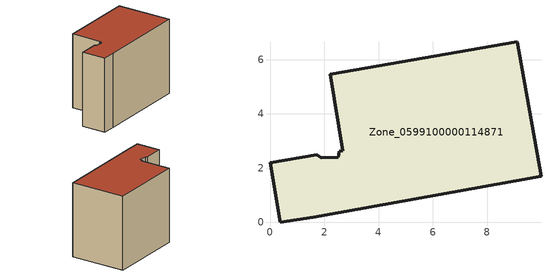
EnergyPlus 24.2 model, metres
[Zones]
Zone_0599100000114871
 floor ground (C_G): 2.55,2.63 2.69,2.65 2.23,5.46 9.12,6.67 9.99,1.7 1.59,0.19 0.37,0 0,2.21 1.73,2.49 1.88,2.38 2.52,2.41 z0
 wall outside (C_F): 0,2.21 0.37,0 1.59,0.19 9.99,1.7 9.12,6.67 2.23,5.46 2.69,2.65 2.55,2.63 2.52,2.41 1.88,2.38 1.73,2.49 0,2.21 z0:6.74
 roof outside (C_R): 1.88,2.38 1.73,2.49 0,2.21 0.37,0 1.59,0.19 9.99,1.7 9.12,6.67 2.23,5.46 2.69,2.65 2.55,2.63 2.52,2.41 z6.74
[BUILDING]
Pand.0599100000114871: North Axis=0; Terrain=City; Loads Convergence Tolerance Value=0.04; Temperature Convergence Tolerance Value=0.4; Solar Distribution=FullExterior; Maximum Number of Warmup Days=25; Minimum Number of Warmup Days=1
[Site:Location]
Rotterdam.The.Hague.AP_ZH_NLD Design_Conditions: Latitude=51.96; Longitude=4.45; Time Zone=1; Elevation=-4.5
[SITE:GROUNDTEMPERATURE:BUILDINGSURFACE]
18, 18, 18, 18, 18, 18, 18, 18, 18, 18, 18, 18
[MATERIAL] Thermal Absorptance=0.9; Solar Absorptance=0.7; Visible Absorptance=0.7
Name | Roughness | Thickness | Conductivity | Density | Specific Heat
G.TI.1946 | MediumSmooth | 0.15 | 1 | 540 | 1210
F.TI.1946 | Rough | 0.3 | 0.857143 | 1920 | 840
R.TI.1946 | MediumRough | 0.2 | 0.1 | 1500 | 1000
[CONSTRUCTION]
C_G: G.TI.1946
C_F: F.TI.1946
C_R: R.TI.1946
[ZONE]
Zone_0599100000114871: Type=1; Multiplier=1; Ceiling Height=Autocalculate; Volume=Autocalculate; Floor Area=autocalculate; Part of Total Floor Area=Yes
[ZONEINFILTRATION:DESIGNFLOWRATE]
Infil_Zone_0599100000114871: Zone or ZoneList or Space or SpaceList=Zone_0599100000114871; Schedule=AlwaysOn; Design Flow Rate Calculation Method=Flow/Area; Flow Rate per Floor Area=0.003; Constant Term Coefficient=1; Temperature Term Coefficient=0; Velocity Term Coefficient=0; Velocity Squared Term Coefficient=0
[HVACTEMPLATE:ZONE:IDEALLOADSAIRSYSTEM]
Zone_0599100000114871: Maximum Heating Supply Air Temperature=50; Minimum Cooling Supply Air Temperature=13; Maximum Heating Supply Air Humidity Ratio=0.0156; Minimum Cooling Supply Air Humidity Ratio=0.0077; Heating Limit=NoLimit; Cooling Limit=NoLimit; Dehumidification Control Type=ConstantSensibleHeatRatio; Cooling Sensible Heat Ratio=0.7; Dehumidification Setpoint=60; Humidification Control Type=None; Humidification Setpoint=30; Outdoor Air Method=None; Outdoor Air Flow Rate per Person=0.00944; Outdoor Air Flow Rate per Zone Floor Area=0; Outdoor Air Flow Rate per Zone=0; Demand Controlled Ventilation Type=None; Outdoor Air Economizer Type=NoEconomizer; Heat Recovery Type=None; Sensible Heat Recovery Effectiveness=0.7; Latent Heat Recovery Effectiveness=0.65
[ZONECONTROL:THERMOSTAT]
ThermostatControl_Zone_0599100000114871: Zone or ZoneList=Zone_0599100000114871; Control Type Schedule=DualSetpointControlType; Control 1=Thermostat_Zone_0599100000114871; Temperature Difference Between Cutout And Setpoint=0
[THERMOSTATSETPOINT:DUALSETPOINT]
Thermostat_Zone_0599100000114871: Heating Setpoint Temperature Schedule=HeatingSetpoint_Zone_0599100000114871; Cooling Setpoint Temperature Schedule=CoolingSetpoint_Zone_0599100000114871
[SCHEDULE:COMPACT]
HeatingSetpoint_Zone_0599100000114871: Through: 12/31, For: AllDays, Until: 24:00, 21
CoolingSetpoint_Zone_0599100000114871: Through: 12/31, For: AllDays, Until: 24:00, 24
DualSetpointControlType: Through: 12/31, For: AllDays, Until: 24:00, 4
AlwaysOn: Through: 12/31, For: AllDays, Until: 24:00, 1
